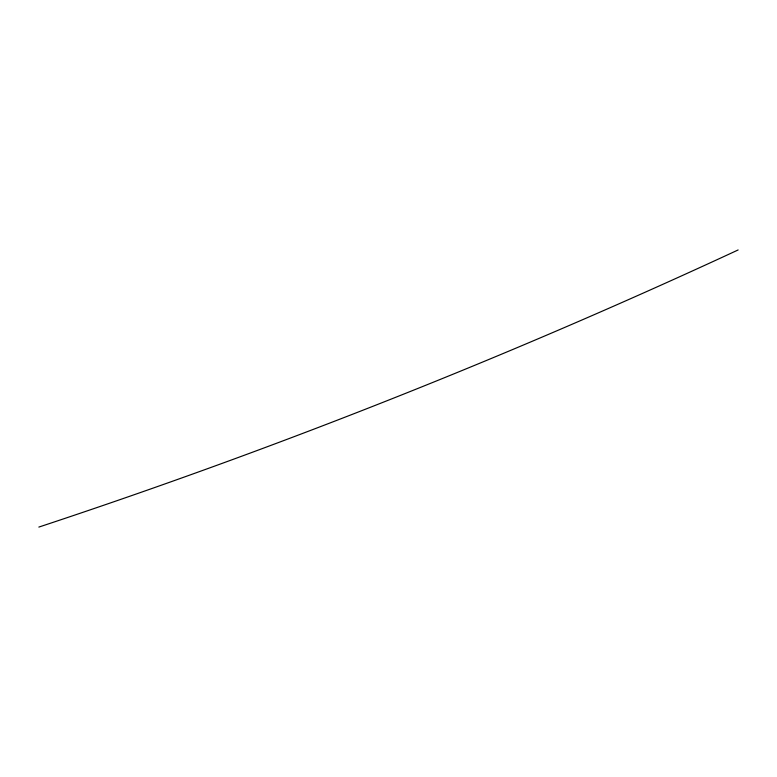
<?xml version="1.0" encoding="UTF-8"?>
<svg xmlns="http://www.w3.org/2000/svg" width="777" height="777" viewBox="0 0 777 777"><rect width="100%" height="100%" fill="white"/><g stroke="black" fill="none" stroke-linecap="round" stroke-linejoin="round"><path stroke-width="1.17" d="M738.131 249.951C510.567 355.536 277.039 448.31 38.85 527.078"/></g></svg>
